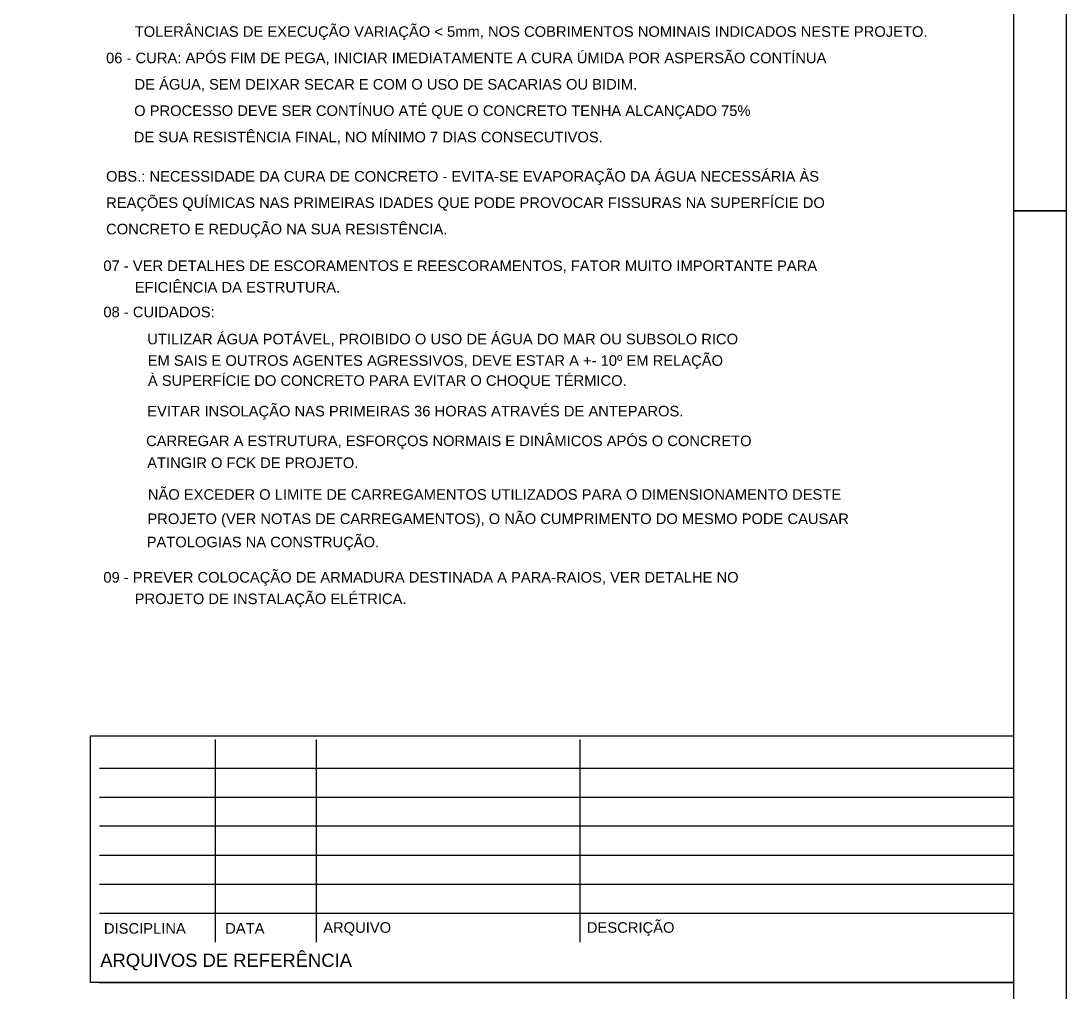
# Model space of a CAD drawing. Extents: x -1789 to 4156, y -3064 to 1391.
# Drawn here: x 3165 to 4156, y -2319 to -1399 of the extents above; entities that cross this region are included whole.
import ezdxf

# ---------------------------------------------------------------- set-up
doc = ezdxf.new("R2010")
doc.units = 0
for name, color, linetype in [('1', 1, 'CONTINUOUS'), ('2', 2, 'CONTINUOUS'), ('4', 4, 'CONTINUOUS'), ('5', 5, 'CONTINUOUS'), ('7', 7, 'CONTINUOUS')]:
    doc.layers.add(name, color=color, linetype=linetype)
doc.styles.add('TQS_ARIAL', font='arial.ttf')

msp = doc.modelspace()

# ---------------------------------------------------------------- linework, layer by layer
at = {"layer": '1', "linetype": 'Continuous'}
for p, q in [((3349.921, -2272.1782), (3349.921, -2080.1286)), ((3445.5492, -2272.1782), (3445.5492, -2080.1286)), ((3695.5492, -2272.1782), (3695.5492, -2080.1286)), ((4106.3209, -2107.49015), (3239.921, -2107.49015)), ((3239.921, -2134.85175), (4106.3209, -2134.85175)), ((4106.3209, -2162.21335), (3239.921, -2162.21335)), ((3239.921, -2189.57495), (4106.3209, -2189.57495)), ((4106.3209, -2217.455), (3239.921, -2217.455)), ((3239.921, -2244.8166), (4106.3209, -2244.8166)), ((3239.921, -2310.32465), (4106.3209, -2310.32465))]:
    msp.add_line(p, q, dxfattribs=at)
for points in [[(1381.3209, 1391.0115), (2306.3209, 1391.0115), (2306.3209, 1341.0115), (2306.3209, 1391.0115), (3231.3209, 1391.0115), (3231.3209, 1341.0115), (3231.3209, 1391.0115), (4156.3209, 1391.0115), (4156.3209, -93.9885), (4106.3209, -93.9885), (4156.3209, -93.9885), (4156.3209, -1578.9885), (4106.3209, -1578.9885), (4156.3209, -1578.9885), (4156.3209, -3063.9885), (3231.3209, -3063.9885), (3231.3209, -3013.9885), (3231.3209, -3063.9885), (2306.3209, -3063.9885), (2306.3209, -3013.9885), (2306.3209, -3063.9885), (1381.3209, -3063.9885)], [(3231.3209, -2076.4638), (4106.3209, -2076.4638), (4106.3209, -2310.32465), (3231.3209, -2310.32465), (3231.3209, -2076.4638)]]:
    msp.add_lwpolyline(points, dxfattribs=at)
at = {"layer": '7', "linetype": 'Continuous'}
msp.add_lwpolyline([(-1663.6791, 1341.0115), (4106.3209, 1341.0115), (4106.3209, -3013.9885), (-1663.6791, -3013.9885), (-1663.6791, 1341.0115)], dxfattribs=at)

# ---------------------------------------------------------------- texts
at = {"layer": '2', "linetype": 'Continuous', "style": 'TQS_ARIAL'}
for s, height, p in [('       TOLERÂNCIAS DE EXECUÇÃO VARIAÇÃO < 5mm, NOS COBRIMENTOS NOMINAIS INDICADOS NESTE PROJETO.', 10, (3246.10185, -1413.9069)), ('06 - CURA: APÓS FIM DE PEGA, INICIAR IMEDIATAMENTE A CURA ÚMIDA POR ASPERSÃO CONTÍNUA', 10, (3246.10185, -1438.9069)), ('DE ÁGUA, SEM DEIXAR SECAR E COM O USO DE SACARIAS OU BIDIM.', 10, (3273.1209, -1463.9069)), ('O PROCESSO DEVE SER CONTÍNUO ATÉ QUE O CONCRETO TENHA ALCANÇADO 75% ', 10, (3272.7176, -1488.9069)), ('DE SUA RESISTÊNCIA FINAL, NO MÍNIMO 7 DIAS CONSECUTIVOS.', 10, (3272.31435, -1513.9069)), ('OBS.: NECESSIDADE DA CURA DE CONCRETO - EVITA-SE EVAPORAÇÃO DA ÁGUA NECESSÁRIA ÀS', 10, (3246.10185, -1551.1522)), ('REAÇÕES QUÍMICAS NAS PRIMEIRAS IDADES QUE PODE PROVOCAR FISSURAS NA SUPERFÍCIE DO', 10, (3246.10185, -1576.1522)), ('CONCRETO E REDUÇÃO NA SUA RESISTÊNCIA.', 10, (3246.10185, -1601.1522)), ('07 - VER DETALHES DE ESCORAMENTOS E REESCORAMENTOS, FATOR MUITO IMPORTANTE PARA', 10, (3243.5252, -1635.91615)), ('EFICIÊNCIA DA ESTRUTURA.', 10, (3273.2759, -1656.30095)), ('08 - CUIDADOS: ', 10, (3243.53445, -1679.7137)), ('UTILIZAR ÁGUA POTÁVEL, PROIBIDO O USO DE ÁGUA DO MAR OU SUBSOLO RICO', 9.996, (3285.15895, -1705.4317)), ('EM SAIS E OUTROS AGENTES AGRESSIVOS, DEVE ESTAR A +- 10º EM RELAÇÃO', 9.996, (3285.5592, -1725.79425)), ('À SUPERFÍCIE DO CONCRETO PARA EVITAR O CHOQUE TÉRMICO.', 10, (3285.71705, -1744.7676)), ('EVITAR INSOLAÇÃO NAS PRIMEIRAS 36 HORAS ATRAVÉS DE ANTEPAROS.', 10, (3285.0754, -1773.7307)), ('CARREGAR A ESTRUTURA, ESFORÇOS NORMAIS E DINÂMICOS APÓS O CONCRETO', 9.996, (3284.03025, -1801.9491)), ('ATINGIR O FCK DE PROJETO.', 10, (3285.07875, -1822.67735)), ('NÃO EXCEDER O LIMITE DE CARREGAMENTOS UTILIZADOS PARA O DIMENSIONAMENTO DESTE', 10, (3285.7001, -1852.7446)), ('PROJETO (VER NOTAS DE CARREGAMENTOS), O NÃO CUMPRIMENTO DO MESMO PODE CAUSAR', 10, (3285.28865, -1875.7866)), ('PATOLOGIAS NA CONSTRUÇÃO.', 10, (3284.57815, -1897.79955)), ('09 - PREVER COLOCAÇÃO DE ARMADURA DESTINADA A PARA-RAIOS, VER DETALHE NO ', 10, (3243.5252, -1931.27335)), ('PROJETO DE INSTALAÇÃO ELÉTRICA.', 10, (3273.2759, -1951.6582))]:
    msp.add_text(s, height=height, dxfattribs=at).set_placement(p)
at = {"layer": '4', "linetype": 'Continuous', "style": 'TQS_ARIAL'}
for s, p in [('DISCIPLINA', (3244.0853, -2264.13695)), ('DATA', (3359.07665, -2264.10035)), ('ARQUIVO', (3451.9698, -2263.2639)), ('DESCRIÇÃO', (3701.9698, -2263.2639))]:
    msp.add_text(s, height=10, dxfattribs=at).set_placement(p)
at = {"layer": '5', "linetype": 'Continuous', "style": 'TQS_ARIAL'}
msp.add_text('ARQUIVOS DE REFERÊNCIA', height=12.5, dxfattribs=at).set_placement((3240.56295, -2295.5562))

doc.saveas('drawing.dxf')
